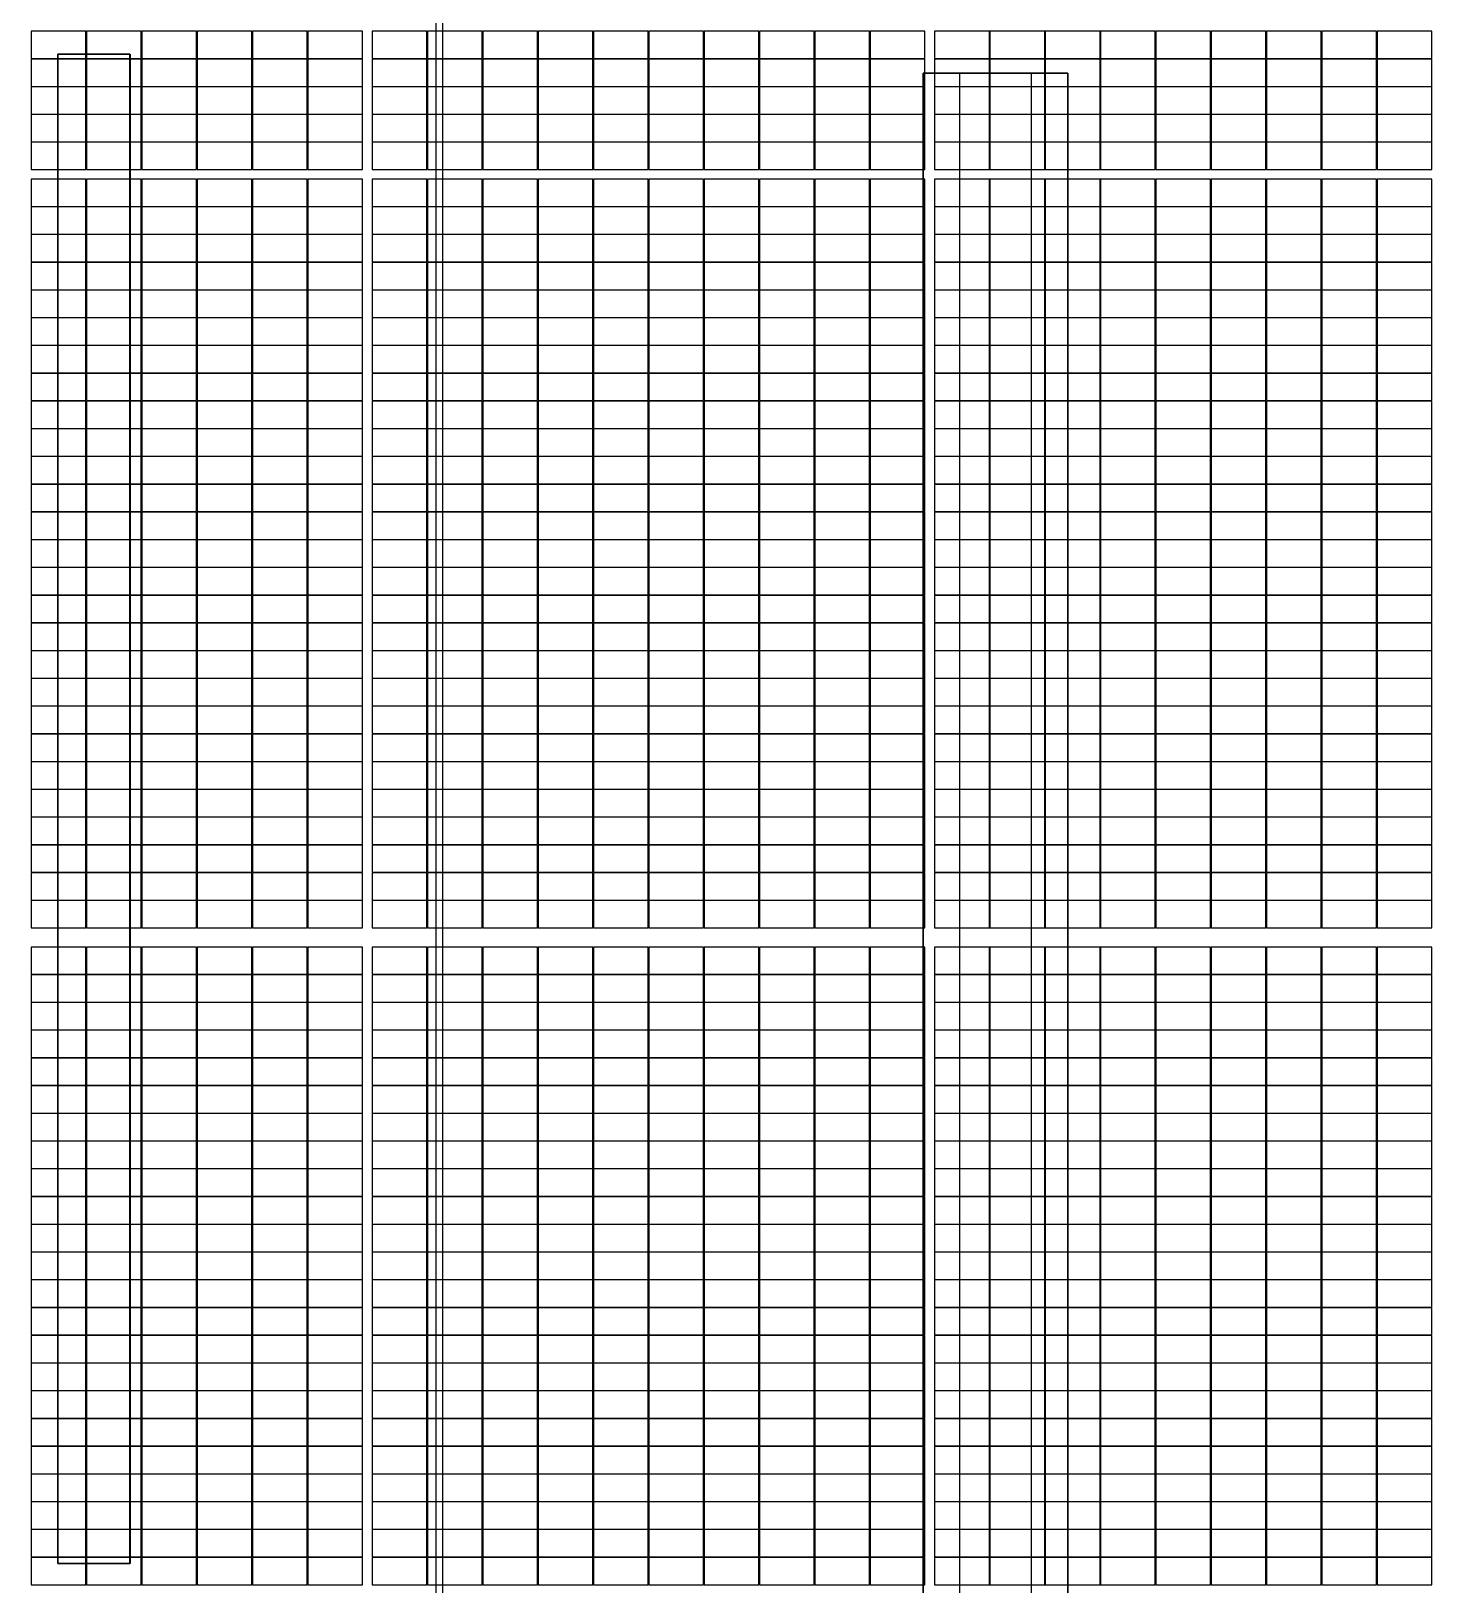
# Model space of a CAD drawing. Header units: millimetres. Extents: x 1218 to 2690, y 1163 to 1758.
# Drawn here: x 1389.3 to 1447.5, y 1421.4 to 1485.9 of the extents above; entities that cross this region are included whole.
import ezdxf

# ---------------------------------------------------------------- set-up
doc = ezdxf.new("R2010")
doc.units = ezdxf.units.MM
for name, color, linetype in [('WALL', 9, 'Continuous'), ('组件', 7, 'ByLayer'), ('障碍物', 7, 'ByLayer')]:
    doc.layers.add(name, color=color, linetype=linetype)

# ---------------------------------------------------------------- blocks, each defined once
blk = doc.blocks.new('DT1')
at = {"layer": 'WALL'}
for points in [[(198909.9, 1865403.7), (198909.9, 2022803.7), (198609.9, 2022803.7), (198609.9, 1865403.7)], [(224859.9, 1875103.7), (224859.9, 2013103.7), (218859.9, 2013103.7), (218859.9, 1875103.7)]]:
    blk.add_lwpolyline(points, close=True, dxfattribs=at)
for points in [[(185909.9, 1951203.7), (185909.9, 2013903.7), (182909.9, 2013903.7), (182909.9, 1951203.7), (185909.9, 1951203.7)], [(223359.9, 1875103.7), (223359.9, 2013103.7), (220359.9, 2013103.7), (220359.9, 1875103.7), (223359.9, 1875103.7)]]:
    blk.add_lwpolyline(points, dxfattribs=at)
blk = doc.blocks.new('*U586')
at = {"color": 0}
blk.add_polyline3d([(0, 0, 0), (-227.8, 0, 0), (-227.8, -113.3, 5.8), (0, -113.3, 5.8)], close=True, dxfattribs=at)
at = {"flags": 1}
for tag in ['mounting-hole-spacing1', 'mounting-hole-spacing2', 'module-material', 'vmpo', 'voco', 'silicon-material', 'panel-length', 'panel-width', 'panel-height', 'userid', 'theme', 'note', 'name', 'pmax', 'company-name', 'id', 'impo', 'isco']:
    blk.add_attdef(tag, (0, 0), '', height=2.5, dxfattribs=at)
blk = doc.blocks.new('*U587')
at = {"layer": '组件', "color": 6}
for p in [(-47668.1, 7074.4, 1250.4), (-47438.3, 7074.4, 1250.4), (-47208.5, 7074.4, 1250.4), (-46978.7, 7074.4, 1250.4), (-46748.9, 7074.4, 1250.4), (-46519.1, 7074.4, 1250.4), (-46251.3, 7074.4, 1250.4), (-46021.5, 7074.4, 1250.4), (-45791.7, 7074.4, 1250.4), (-45561.9, 7074.4, 1250.4), (-45332.1, 7074.4, 1250.4), (-47668.1, 6959.1, 1256.3), (-47438.3, 6959.1, 1256.3), (-47208.5, 6959.1, 1256.3), (-46978.7, 6959.1, 1256.3), (-46748.9, 6959.1, 1256.3), (-46519.1, 6959.1, 1256.3), (-46251.3, 6959.1, 1256.3), (-46021.5, 6959.1, 1256.3), (-45791.7, 6959.1, 1256.3), (-45561.9, 6959.1, 1256.3), (-45332.1, 6959.1, 1256.3), (-47668.1, 6843.9, 1262.2), (-47438.3, 6843.9, 1262.2), (-47208.5, 6843.9, 1262.2), (-46978.7, 6843.9, 1262.2), (-46748.9, 6843.9, 1262.2), (-46519.1, 6843.9, 1262.2), (-46251.3, 6843.9, 1262.2), (-46021.5, 6843.9, 1262.2), (-45791.7, 6843.9, 1262.2), (-45561.9, 6843.9, 1262.2), (-45332.1, 6843.9, 1262.2), (-47668.1, 6728.6, 1268), (-47438.3, 6728.6, 1268), (-47208.5, 6728.6, 1268), (-46978.7, 6728.6, 1268), (-46748.9, 6728.6, 1268), (-46519.1, 6728.6, 1268), (-46251.3, 6728.6, 1268), (-46021.5, 6728.6, 1268), (-45791.7, 6728.6, 1268), (-45561.9, 6728.6, 1268), (-45332.1, 6728.6, 1268), (-45102.3, 6728.6, 1268), (-47668.1, 6613.4, 1273.9), (-47438.3, 6613.4, 1273.9), (-47208.5, 6613.4, 1273.9), (-46978.7, 6613.4, 1273.9), (-46748.9, 6613.4, 1273.9), (-46519.1, 6613.4, 1273.9), (-46251.3, 6613.4, 1273.9), (-46021.5, 6613.4, 1273.9), (-45791.7, 6613.4, 1273.9), (-45561.9, 6613.4, 1273.9), (-45332.1, 6613.4, 1273.9), (-45102.3, 6613.4, 1273.9), (-47668.1, 6460.2, 1281.7), (-47438.3, 6460.2, 1281.7), (-47208.5, 6460.2, 1281.7), (-46978.7, 6460.2, 1281.7), (-46748.9, 6460.2, 1281.7), (-46519.1, 6460.2, 1281.7), (-46251.3, 6460.2, 1281.7), (-46021.5, 6460.2, 1281.7), (-45791.7, 6460.2, 1281.7), (-45561.9, 6460.2, 1281.7), (-45332.1, 6460.2, 1281.7), (-47668.1, 6344.9, 1287.5), (-47438.3, 6344.9, 1287.5), (-47208.5, 6344.9, 1287.5), (-46978.7, 6344.9, 1287.5), (-46748.9, 6344.9, 1287.5), (-46519.1, 6344.9, 1287.5), (-46251.3, 6344.9, 1287.5), (-46021.5, 6344.9, 1287.5), (-45791.7, 6344.9, 1287.5), (-45561.9, 6344.9, 1287.5), (-45332.1, 6344.9, 1287.5), (-47668.1, 6229.7, 1293.4), (-47438.3, 6229.7, 1293.4), (-47208.5, 6229.7, 1293.4), (-46978.7, 6229.7, 1293.4), (-46748.9, 6229.7, 1293.4), (-46519.1, 6229.7, 1293.4), (-46251.3, 6229.7, 1293.4), (-46021.5, 6229.7, 1293.4), (-45791.7, 6229.7, 1293.4), (-45561.9, 6229.7, 1293.4), (-45332.1, 6229.7, 1293.4), (-47668.1, 6114.4, 1299.2), (-47438.3, 6114.4, 1299.2), (-47208.5, 6114.4, 1299.2), (-46978.7, 6114.4, 1299.2), (-46748.9, 6114.4, 1299.2), (-46519.1, 6114.4, 1299.2), (-46251.3, 6114.4, 1299.2), (-46021.5, 6114.4, 1299.2), (-45791.7, 6114.4, 1299.2), (-45561.9, 6114.4, 1299.2), (-45332.1, 6114.4, 1299.2), (-47668.1, 5999.2, 1305.1), (-47438.3, 5999.2, 1305.1), (-47208.5, 5999.2, 1305.1), (-46978.7, 5999.2, 1305.1), (-46748.9, 5999.2, 1305.1), (-46519.1, 5999.2, 1305.1), (-46251.3, 5999.2, 1305.1), (-46021.5, 5999.2, 1305.1), (-45791.7, 5999.2, 1305.1), (-45561.9, 5999.2, 1305.1), (-45332.1, 5999.2, 1305.1), (-47668.1, 5883.9, 1310.9), (-47438.3, 5883.9, 1310.9), (-47208.5, 5883.9, 1310.9), (-46978.7, 5883.9, 1310.9), (-46748.9, 5883.9, 1310.9), (-46519.1, 5883.9, 1310.9), (-46251.3, 5883.9, 1310.9), (-46021.5, 5883.9, 1310.9), (-45791.7, 5883.9, 1310.9), (-45561.9, 5883.9, 1310.9), (-45332.1, 5883.9, 1310.9), (-47668.1, 5768.7, 1316.8), (-47438.3, 5768.7, 1316.8), (-47208.5, 5768.7, 1316.8), (-46978.7, 5768.7, 1316.8), (-46748.9, 5768.7, 1316.8), (-46519.1, 5768.7, 1316.8), (-46251.3, 5768.7, 1316.8), (-46021.5, 5768.7, 1316.8), (-45791.7, 5768.7, 1316.8), (-45561.9, 5768.7, 1316.8), (-45332.1, 5768.7, 1316.8), (-47668.1, 5653.4, 1322.7), (-47438.3, 5653.4, 1322.7), (-47208.5, 5653.4, 1322.7), (-46978.7, 5653.4, 1322.7), (-46748.9, 5653.4, 1322.7), (-46519.1, 5653.4, 1322.7), (-46251.3, 5653.4, 1322.7), (-46021.5, 5653.4, 1322.7), (-45791.7, 5653.4, 1322.7), (-45561.9, 5653.4, 1322.7), (-45332.1, 5653.4, 1322.7), (-47668.1, 5538.2, 1328.5), (-47438.3, 5538.2, 1328.5), (-47208.5, 5538.2, 1328.5), (-46978.7, 5538.2, 1328.5), (-46748.9, 5538.2, 1328.5), (-46519.1, 5538.2, 1328.5), (-46251.3, 5538.2, 1328.5), (-46021.5, 5538.2, 1328.5), (-45791.7, 5538.2, 1328.5), (-45561.9, 5538.2, 1328.5), (-45332.1, 5538.2, 1328.5), (-47668.1, 5422.9, 1334.4), (-47438.3, 5422.9, 1334.4), (-47208.5, 5422.9, 1334.4), (-46978.7, 5422.9, 1334.4), (-46748.9, 5422.9, 1334.4), (-46519.1, 5422.9, 1334.4), (-46251.3, 5422.9, 1334.4), (-46021.5, 5422.9, 1334.4), (-45791.7, 5422.9, 1334.4), (-45561.9, 5422.9, 1334.4), (-45332.1, 5422.9, 1334.4), (-47668.1, 5307.6, 1340.2), (-47438.3, 5307.6, 1340.2), (-47208.5, 5307.6, 1340.2), (-46978.7, 5307.6, 1340.2), (-46748.9, 5307.6, 1340.2), (-46519.1, 5307.6, 1340.2), (-46251.3, 5307.6, 1340.2), (-46021.5, 5307.6, 1340.2), (-45791.7, 5307.6, 1340.2), (-45561.9, 5307.6, 1340.2), (-45332.1, 5307.6, 1340.2), (-47668.1, 5192.4, 1346.1), (-47438.3, 5192.4, 1346.1), (-47208.5, 5192.4, 1346.1), (-46978.7, 5192.4, 1346.1), (-46748.9, 5192.4, 1346.1), (-46519.1, 5192.4, 1346.1), (-46251.3, 5192.4, 1346.1), (-46021.5, 5192.4, 1346.1), (-45791.7, 5192.4, 1346.1), (-45561.9, 5192.4, 1346.1), (-45332.1, 5192.4, 1346.1), (-47668.1, 5077.1, 1352), (-47438.3, 5077.1, 1352), (-47208.5, 5077.1, 1352), (-46978.7, 5077.1, 1352), (-46748.9, 5077.1, 1352), (-46519.1, 5077.1, 1352), (-46251.3, 5077.1, 1352), (-46021.5, 5077.1, 1352), (-45791.7, 5077.1, 1352), (-45561.9, 5077.1, 1352), (-45332.1, 5077.1, 1352), (-47668.1, 4961.9, 1357.8), (-47438.3, 4961.9, 1357.8), (-47208.5, 4961.9, 1357.8), (-46978.7, 4961.9, 1357.8), (-46748.9, 4961.9, 1357.8), (-46519.1, 4961.9, 1357.8), (-46251.3, 4961.9, 1357.8), (-46021.5, 4961.9, 1357.8), (-45791.7, 4961.9, 1357.8), (-45561.9, 4961.9, 1357.8), (-45332.1, 4961.9, 1357.8), (-47668.1, 4846.6, 1363.7), (-47438.3, 4846.6, 1363.7), (-47208.5, 4846.6, 1363.7), (-46978.7, 4846.6, 1363.7), (-46748.9, 4846.6, 1363.7), (-46519.1, 4846.6, 1363.7), (-46251.3, 4846.6, 1363.7), (-46021.5, 4846.6, 1363.7), (-45791.7, 4846.6, 1363.7), (-45561.9, 4846.6, 1363.7), (-45332.1, 4846.6, 1363.7), (-47668.1, 4731.4, 1369.5), (-47438.3, 4731.4, 1369.5), (-47208.5, 4731.4, 1369.5), (-46978.7, 4731.4, 1369.5), (-46748.9, 4731.4, 1369.5), (-46519.1, 4731.4, 1369.5), (-46251.3, 4731.4, 1369.5), (-46021.5, 4731.4, 1369.5), (-45791.7, 4731.4, 1369.5), (-45561.9, 4731.4, 1369.5), (-45332.1, 4731.4, 1369.5), (-47668.1, 4616.1, 1375.4), (-47438.3, 4616.1, 1375.4), (-47208.5, 4616.1, 1375.4), (-46978.7, 4616.1, 1375.4), (-46748.9, 4616.1, 1375.4), (-46519.1, 4616.1, 1375.4), (-46251.3, 4616.1, 1375.4), (-46021.5, 4616.1, 1375.4), (-45791.7, 4616.1, 1375.4), (-45561.9, 4616.1, 1375.4), (-45332.1, 4616.1, 1375.4), (-47668.1, 4500.9, 1381.3), (-47438.3, 4500.9, 1381.3), (-47208.5, 4500.9, 1381.3), (-46978.7, 4500.9, 1381.3), (-46748.9, 4500.9, 1381.3), (-46519.1, 4500.9, 1381.3), (-46251.3, 4500.9, 1381.3), (-46021.5, 4500.9, 1381.3), (-45791.7, 4500.9, 1381.3), (-45561.9, 4500.9, 1381.3), (-45332.1, 4500.9, 1381.3), (-47668.1, 4385.6, 1387.1), (-47438.3, 4385.6, 1387.1), (-47208.5, 4385.6, 1387.1), (-46978.7, 4385.6, 1387.1), (-46748.9, 4385.6, 1387.1), (-46519.1, 4385.6, 1387.1), (-46251.3, 4385.6, 1387.1), (-46021.5, 4385.6, 1387.1), (-45791.7, 4385.6, 1387.1), (-45561.9, 4385.6, 1387.1), (-45332.1, 4385.6, 1387.1), (-47668.1, 4270.4, 1393), (-47438.3, 4270.4, 1393), (-47208.5, 4270.4, 1393), (-46978.7, 4270.4, 1393), (-46748.9, 4270.4, 1393), (-46519.1, 4270.4, 1393), (-46251.3, 4270.4, 1393), (-46021.5, 4270.4, 1393), (-45791.7, 4270.4, 1393), (-45561.9, 4270.4, 1393), (-45332.1, 4270.4, 1393), (-47668.1, 4155.1, 1398.8), (-47438.3, 4155.1, 1398.8), (-47208.5, 4155.1, 1398.8), (-46978.7, 4155.1, 1398.8), (-46748.9, 4155.1, 1398.8), (-46519.1, 4155.1, 1398.8), (-46251.3, 4155.1, 1398.8), (-46021.5, 4155.1, 1398.8), (-45791.7, 4155.1, 1398.8), (-45561.9, 4155.1, 1398.8), (-45332.1, 4155.1, 1398.8), (-47668.1, 4039.9, 1404.7), (-47438.3, 4039.9, 1404.7), (-47208.5, 4039.9, 1404.7), (-46978.7, 4039.9, 1404.7), (-46748.9, 4039.9, 1404.7), (-46519.1, 4039.9, 1404.7), (-46251.3, 4039.9, 1404.7), (-46021.5, 4039.9, 1404.7), (-45791.7, 4039.9, 1404.7), (-45561.9, 4039.9, 1404.7), (-45332.1, 4039.9, 1404.7), (-47668.1, 3924.6, 1410.5), (-47438.3, 3924.6, 1410.5), (-47208.5, 3924.6, 1410.5), (-46978.7, 3924.6, 1410.5), (-46748.9, 3924.6, 1410.5), (-46519.1, 3924.6, 1410.5), (-46251.3, 3924.6, 1410.5), (-46021.5, 3924.6, 1410.5), (-45791.7, 3924.6, 1410.5), (-45561.9, 3924.6, 1410.5), (-45332.1, 3924.6, 1410.5), (-47668.1, 3809.4, 1416.4), (-47438.3, 3809.4, 1416.4), (-47208.5, 3809.4, 1416.4), (-46978.7, 3809.4, 1416.4), (-46748.9, 3809.4, 1416.4), (-46519.1, 3809.4, 1416.4), (-46251.3, 3809.4, 1416.4), (-46021.5, 3809.4, 1416.4), (-45791.7, 3809.4, 1416.4), (-45561.9, 3809.4, 1416.4), (-45332.1, 3809.4, 1416.4), (-47668.1, 3694.1, 1422.3), (-47438.3, 3694.1, 1422.3), (-47208.5, 3694.1, 1422.3), (-46978.7, 3694.1, 1422.3), (-46748.9, 3694.1, 1422.3), (-46519.1, 3694.1, 1422.3), (-46251.3, 3694.1, 1422.3), (-46021.5, 3694.1, 1422.3), (-45791.7, 3694.1, 1422.3), (-45561.9, 3694.1, 1422.3), (-45332.1, 3694.1, 1422.3), (-47668.1, 3578.9, 1428.1), (-47438.3, 3578.9, 1428.1), (-47208.5, 3578.9, 1428.1), (-46978.7, 3578.9, 1428.1), (-46748.9, 3578.9, 1428.1), (-46519.1, 3578.9, 1428.1), (-46251.3, 3578.9, 1428.1), (-46021.5, 3578.9, 1428.1), (-45791.7, 3578.9, 1428.1), (-45561.9, 3578.9, 1428.1), (-45332.1, 3578.9, 1428.1), (-47668.1, 3463.6, 1434), (-47438.3, 3463.6, 1434), (-47208.5, 3463.6, 1434), (-46978.7, 3463.6, 1434), (-46748.9, 3463.6, 1434), (-46519.1, 3463.6, 1434), (-46251.3, 3463.6, 1434), (-46021.5, 3463.6, 1434), (-45791.7, 3463.6, 1434), (-45561.9, 3463.6, 1434), (-45332.1, 3463.6, 1434), (-47668.1, 3270.4, 1443.8), (-47438.3, 3270.4, 1443.8), (-47208.5, 3270.4, 1443.8), (-46978.7, 3270.4, 1443.8), (-46748.9, 3270.4, 1443.8), (-46519.1, 3270.4, 1443.8), (-46251.3, 3270.4, 1443.8), (-46021.5, 3270.4, 1443.8), (-45791.7, 3270.4, 1443.8), (-45561.9, 3270.4, 1443.8), (-45332.1, 3270.4, 1443.8), (-47668.1, 3155.2, 1449.6), (-47438.3, 3155.2, 1449.6), (-47208.5, 3155.2, 1449.6), (-46978.7, 3155.2, 1449.6), (-46748.9, 3155.2, 1449.6), (-46519.1, 3155.2, 1449.6), (-46251.3, 3155.2, 1449.6), (-46021.5, 3155.2, 1449.6), (-45791.7, 3155.2, 1449.6), (-45561.9, 3155.2, 1449.6), (-45332.1, 3155.2, 1449.6), (-47668.1, 3039.9, 1455.5), (-47438.3, 3039.9, 1455.5), (-47208.5, 3039.9, 1455.5), (-46978.7, 3039.9, 1455.5), (-46748.9, 3039.9, 1455.5), (-46519.1, 3039.9, 1455.5), (-46251.3, 3039.9, 1455.5), (-46021.5, 3039.9, 1455.5), (-45791.7, 3039.9, 1455.5), (-45561.9, 3039.9, 1455.5), (-45332.1, 3039.9, 1455.5), (-47668.1, 2924.7, 1461.4), (-47438.3, 2924.7, 1461.4), (-47208.5, 2924.7, 1461.4), (-46978.7, 2924.7, 1461.4), (-46748.9, 2924.7, 1461.4), (-46519.1, 2924.7, 1461.4), (-46251.3, 2924.7, 1461.4), (-46021.5, 2924.7, 1461.4), (-45791.7, 2924.7, 1461.4), (-45561.9, 2924.7, 1461.4), (-45332.1, 2924.7, 1461.4), (-47668.1, 2809.4, 1467.2), (-47438.3, 2809.4, 1467.2), (-47208.5, 2809.4, 1467.2), (-46978.7, 2809.4, 1467.2), (-46748.9, 2809.4, 1467.2), (-46519.1, 2809.4, 1467.2), (-46251.3, 2809.4, 1467.2), (-46021.5, 2809.4, 1467.2), (-45791.7, 2809.4, 1467.2), (-45561.9, 2809.4, 1467.2), (-45332.1, 2809.4, 1467.2), (-47668.1, 2694.2, 1473.1), (-47438.3, 2694.2, 1473.1), (-47208.5, 2694.2, 1473.1), (-46978.7, 2694.2, 1473.1), (-46748.9, 2694.2, 1473.1), (-46519.1, 2694.2, 1473.1), (-46251.3, 2694.2, 1473.1), (-46021.5, 2694.2, 1473.1), (-45791.7, 2694.2, 1473.1), (-45561.9, 2694.2, 1473.1), (-45332.1, 2694.2, 1473.1), (-47668.1, 2578.9, 1478.9), (-47438.3, 2578.9, 1478.9), (-47208.5, 2578.9, 1478.9), (-46978.7, 2578.9, 1478.9), (-46748.9, 2578.9, 1478.9), (-46519.1, 2578.9, 1478.9), (-46251.3, 2578.9, 1478.9), (-46021.5, 2578.9, 1478.9), (-45791.7, 2578.9, 1478.9), (-45561.9, 2578.9, 1478.9), (-45332.1, 2578.9, 1478.9), (-47668.1, 2463.7, 1484.8), (-47438.3, 2463.7, 1484.8), (-47208.5, 2463.7, 1484.8), (-46978.7, 2463.7, 1484.8), (-46748.9, 2463.7, 1484.8), (-46519.1, 2463.7, 1484.8), (-46251.3, 2463.7, 1484.8), (-46021.5, 2463.7, 1484.8), (-45791.7, 2463.7, 1484.8), (-45561.9, 2463.7, 1484.8), (-45332.1, 2463.7, 1484.8), (-47668.1, 2348.4, 1490.6), (-47438.3, 2348.4, 1490.6), (-47208.5, 2348.4, 1490.6), (-46978.7, 2348.4, 1490.6), (-46748.9, 2348.4, 1490.6), (-46519.1, 2348.4, 1490.6), (-46251.3, 2348.4, 1490.6), (-46021.5, 2348.4, 1490.6), (-45791.7, 2348.4, 1490.6), (-45561.9, 2348.4, 1490.6), (-45332.1, 2348.4, 1490.6), (-47668.1, 2233.2, 1496.5), (-47438.3, 2233.2, 1496.5), (-47208.5, 2233.2, 1496.5), (-46978.7, 2233.2, 1496.5), (-46748.9, 2233.2, 1496.5), (-46519.1, 2233.2, 1496.5), (-46251.3, 2233.2, 1496.5), (-46021.5, 2233.2, 1496.5), (-45791.7, 2233.2, 1496.5), (-45561.9, 2233.2, 1496.5), (-45332.1, 2233.2, 1496.5), (-47668.1, 2117.9, 1502.4), (-47438.3, 2117.9, 1502.4), (-47208.5, 2117.9, 1502.4), (-46978.7, 2117.9, 1502.4), (-46748.9, 2117.9, 1502.4), (-46519.1, 2117.9, 1502.4), (-46251.3, 2117.9, 1502.4), (-46021.5, 2117.9, 1502.4), (-45791.7, 2117.9, 1502.4), (-45561.9, 2117.9, 1502.4), (-45332.1, 2117.9, 1502.4), (-47668.1, 2002.7, 1508.2), (-47438.3, 2002.7, 1508.2), (-47208.5, 2002.7, 1508.2), (-46978.7, 2002.7, 1508.2), (-46748.9, 2002.7, 1508.2), (-46519.1, 2002.7, 1508.2), (-46251.3, 2002.7, 1508.2), (-46021.5, 2002.7, 1508.2), (-45791.7, 2002.7, 1508.2), (-45561.9, 2002.7, 1508.2), (-45332.1, 2002.7, 1508.2), (-47668.1, 1887.4, 1514.1), (-47438.3, 1887.4, 1514.1), (-47208.5, 1887.4, 1514.1), (-46978.7, 1887.4, 1514.1), (-46748.9, 1887.4, 1514.1), (-46519.1, 1887.4, 1514.1), (-46251.3, 1887.4, 1514.1), (-46021.5, 1887.4, 1514.1), (-45791.7, 1887.4, 1514.1), (-45561.9, 1887.4, 1514.1), (-45332.1, 1887.4, 1514.1), (-47668.1, 1772.2, 1519.9), (-47438.3, 1772.2, 1519.9), (-47208.5, 1772.2, 1519.9), (-46978.7, 1772.2, 1519.9), (-46748.9, 1772.2, 1519.9), (-46519.1, 1772.2, 1519.9), (-46251.3, 1772.2, 1519.9), (-46021.5, 1772.2, 1519.9), (-45791.7, 1772.2, 1519.9), (-45561.9, 1772.2, 1519.9), (-45332.1, 1772.2, 1519.9), (-47668.1, 1656.9, 1525.8), (-47438.3, 1656.9, 1525.8), (-47208.5, 1656.9, 1525.8), (-46978.7, 1656.9, 1525.8), (-46748.9, 1656.9, 1525.8), (-46519.1, 1656.9, 1525.8), (-46251.3, 1656.9, 1525.8), (-46021.5, 1656.9, 1525.8), (-45791.7, 1656.9, 1525.8), (-45561.9, 1656.9, 1525.8), (-45332.1, 1656.9, 1525.8), (-47668.1, 1541.7, 1531.7), (-47438.3, 1541.7, 1531.7), (-47208.5, 1541.7, 1531.7), (-46978.7, 1541.7, 1531.7), (-46748.9, 1541.7, 1531.7), (-46519.1, 1541.7, 1531.7), (-46251.3, 1541.7, 1531.7), (-46021.5, 1541.7, 1531.7), (-45791.7, 1541.7, 1531.7), (-45561.9, 1541.7, 1531.7), (-45332.1, 1541.7, 1531.7), (-47668.1, 1426.4, 1537.5), (-47438.3, 1426.4, 1537.5), (-47208.5, 1426.4, 1537.5), (-46978.7, 1426.4, 1537.5), (-46748.9, 1426.4, 1537.5), (-46519.1, 1426.4, 1537.5), (-46251.3, 1426.4, 1537.5), (-46021.5, 1426.4, 1537.5), (-45791.7, 1426.4, 1537.5), (-45561.9, 1426.4, 1537.5), (-45332.1, 1426.4, 1537.5), (-47668.1, 1311.2, 1543.4), (-47438.3, 1311.2, 1543.4), (-47208.5, 1311.2, 1543.4), (-46978.7, 1311.2, 1543.4), (-46748.9, 1311.2, 1543.4), (-46519.1, 1311.2, 1543.4), (-46251.3, 1311.2, 1543.4), (-46021.5, 1311.2, 1543.4), (-45791.7, 1311.2, 1543.4), (-45561.9, 1311.2, 1543.4), (-45332.1, 1311.2, 1543.4), (-47668.1, 1195.9, 1549.2), (-47438.3, 1195.9, 1549.2), (-47208.5, 1195.9, 1549.2), (-46978.7, 1195.9, 1549.2), (-46748.9, 1195.9, 1549.2), (-46519.1, 1195.9, 1549.2), (-46251.3, 1195.9, 1549.2), (-46021.5, 1195.9, 1549.2), (-45791.7, 1195.9, 1549.2), (-45561.9, 1195.9, 1549.2), (-45332.1, 1195.9, 1549.2), (-47668.1, 1080.7, 1555.1), (-47438.3, 1080.7, 1555.1), (-47208.5, 1080.7, 1555.1), (-46978.7, 1080.7, 1555.1), (-46748.9, 1080.7, 1555.1), (-46519.1, 1080.7, 1555.1), (-46251.3, 1080.7, 1555.1), (-46021.5, 1080.7, 1555.1), (-45791.7, 1080.7, 1555.1), (-45561.9, 1080.7, 1555.1), (-45332.1, 1080.7, 1555.1), (-47668.1, 965.4, 1560.9), (-47438.3, 965.4, 1560.9), (-47208.5, 965.4, 1560.9), (-46978.7, 965.4, 1560.9), (-46748.9, 965.4, 1560.9), (-46519.1, 965.4, 1560.9), (-46251.3, 965.4, 1560.9), (-46021.5, 965.4, 1560.9), (-45791.7, 965.4, 1560.9), (-45561.9, 965.4, 1560.9), (-45332.1, 965.4, 1560.9), (-47668.1, 850.2, 1566.8), (-47438.3, 850.2, 1566.8), (-47208.5, 850.2, 1566.8), (-46978.7, 850.2, 1566.8), (-46748.9, 850.2, 1566.8), (-46519.1, 850.2, 1566.8), (-46251.3, 850.2, 1566.8), (-46021.5, 850.2, 1566.8), (-45791.7, 850.2, 1566.8), (-45561.9, 850.2, 1566.8), (-45332.1, 850.2, 1566.8), (-47668.1, 734.9, 1572.7), (-47438.3, 734.9, 1572.7), (-47208.5, 734.9, 1572.7), (-46978.7, 734.9, 1572.7), (-46748.9, 734.9, 1572.7), (-46519.1, 734.9, 1572.7), (-46251.3, 734.9, 1572.7), (-46021.5, 734.9, 1572.7), (-45791.7, 734.9, 1572.7), (-45561.9, 734.9, 1572.7), (-45332.1, 734.9, 1572.7)]:
    blk.add_blockref('*U586', p, dxfattribs=at)
at = {"layer": '组件', "color": 2}
for p in [(-45102.3, 7074.4, 1250.4), (-44872.5, 7074.4, 1250.4), (-44642.7, 7074.4, 1250.4), (-44412.9, 7074.4, 1250.4), (-44183.1, 7074.4, 1250.4), (-43915.3, 7074.4, 1250.4), (-43685.5, 7074.4, 1250.4), (-43455.7, 7074.4, 1250.4), (-43225.9, 7074.4, 1250.4), (-42996.1, 7074.4, 1250.4), (-42766.3, 7074.4, 1250.4), (-45102.3, 6959.1, 1256.3), (-44872.5, 6959.1, 1256.3), (-44642.7, 6959.1, 1256.3), (-44412.9, 6959.1, 1256.3), (-44183.1, 6959.1, 1256.3), (-43915.3, 6959.1, 1256.3), (-43685.5, 6959.1, 1256.3), (-43455.7, 6959.1, 1256.3), (-43225.9, 6959.1, 1256.3), (-42996.1, 6959.1, 1256.3), (-42766.3, 6959.1, 1256.3), (-45102.3, 6843.9, 1262.2), (-44872.5, 6843.9, 1262.2), (-44642.7, 6843.9, 1262.2), (-44412.9, 6843.9, 1262.2), (-44183.1, 6843.9, 1262.2), (-43915.3, 6843.9, 1262.2), (-43685.5, 6843.9, 1262.2), (-43455.7, 6843.9, 1262.2), (-43225.9, 6843.9, 1262.2), (-42996.1, 6843.9, 1262.2), (-42766.3, 6843.9, 1262.2), (-44872.5, 6728.6, 1268), (-44642.7, 6728.6, 1268), (-44412.9, 6728.6, 1268), (-44183.1, 6728.6, 1268), (-43915.3, 6728.6, 1268), (-43685.5, 6728.6, 1268), (-43455.7, 6728.6, 1268), (-43225.9, 6728.6, 1268), (-42996.1, 6728.6, 1268), (-42766.3, 6728.6, 1268), (-44872.5, 6613.4, 1273.9), (-44642.7, 6613.4, 1273.9), (-44412.9, 6613.4, 1273.9), (-44183.1, 6613.4, 1273.9), (-43915.3, 6613.4, 1273.9), (-43685.5, 6613.4, 1273.9), (-43455.7, 6613.4, 1273.9), (-43225.9, 6613.4, 1273.9), (-42996.1, 6613.4, 1273.9), (-42766.3, 6613.4, 1273.9), (-45102.3, 6460.2, 1281.7), (-44872.5, 6460.2, 1281.7), (-44642.7, 6460.2, 1281.7), (-44412.9, 6460.2, 1281.7), (-44183.1, 6460.2, 1281.7), (-43915.3, 6460.2, 1281.7), (-43685.5, 6460.2, 1281.7), (-43455.7, 6460.2, 1281.7), (-43225.9, 6460.2, 1281.7), (-42996.1, 6460.2, 1281.7), (-42766.3, 6460.2, 1281.7), (-45102.3, 6344.9, 1287.5), (-44872.5, 6344.9, 1287.5), (-44642.7, 6344.9, 1287.5), (-44412.9, 6344.9, 1287.5), (-44183.1, 6344.9, 1287.5), (-43915.3, 6344.9, 1287.5), (-43685.5, 6344.9, 1287.5), (-43455.7, 6344.9, 1287.5), (-43225.9, 6344.9, 1287.5), (-42996.1, 6344.9, 1287.5), (-42766.3, 6344.9, 1287.5), (-45102.3, 6229.7, 1293.4), (-44872.5, 6229.7, 1293.4), (-44642.7, 6229.7, 1293.4), (-44412.9, 6229.7, 1293.4), (-44183.1, 6229.7, 1293.4), (-43915.3, 6229.7, 1293.4), (-43685.5, 6229.7, 1293.4), (-43455.7, 6229.7, 1293.4), (-43225.9, 6229.7, 1293.4), (-42996.1, 6229.7, 1293.4), (-42766.3, 6229.7, 1293.4), (-45102.3, 6114.4, 1299.2), (-44872.5, 6114.4, 1299.2), (-44642.7, 6114.4, 1299.2), (-44412.9, 6114.4, 1299.2), (-44183.1, 6114.4, 1299.2), (-43915.3, 6114.4, 1299.2), (-43685.5, 6114.4, 1299.2), (-43455.7, 6114.4, 1299.2), (-43225.9, 6114.4, 1299.2), (-42996.1, 6114.4, 1299.2), (-42766.3, 6114.4, 1299.2), (-45102.3, 5999.2, 1305.1), (-44872.5, 5999.2, 1305.1), (-44642.7, 5999.2, 1305.1), (-44412.9, 5999.2, 1305.1), (-44183.1, 5999.2, 1305.1), (-43915.3, 5999.2, 1305.1), (-43685.5, 5999.2, 1305.1), (-43455.7, 5999.2, 1305.1), (-43225.9, 5999.2, 1305.1), (-42996.1, 5999.2, 1305.1), (-42766.3, 5999.2, 1305.1), (-45102.3, 5883.9, 1310.9), (-44872.5, 5883.9, 1310.9), (-44642.7, 5883.9, 1310.9), (-44412.9, 5883.9, 1310.9), (-44183.1, 5883.9, 1310.9), (-43915.3, 5883.9, 1310.9), (-43685.5, 5883.9, 1310.9), (-43455.7, 5883.9, 1310.9), (-43225.9, 5883.9, 1310.9), (-42996.1, 5883.9, 1310.9), (-42766.3, 5883.9, 1310.9), (-45102.3, 5768.7, 1316.8), (-44872.5, 5768.7, 1316.8), (-44642.7, 5768.7, 1316.8), (-44412.9, 5768.7, 1316.8), (-44183.1, 5768.7, 1316.8), (-43915.3, 5768.7, 1316.8), (-43685.5, 5768.7, 1316.8), (-43455.7, 5768.7, 1316.8), (-43225.9, 5768.7, 1316.8), (-42996.1, 5768.7, 1316.8), (-42766.3, 5768.7, 1316.8), (-45102.3, 5653.4, 1322.7), (-44872.5, 5653.4, 1322.7), (-44642.7, 5653.4, 1322.7), (-44412.9, 5653.4, 1322.7), (-44183.1, 5653.4, 1322.7), (-43915.3, 5653.4, 1322.7), (-43685.5, 5653.4, 1322.7), (-43455.7, 5653.4, 1322.7), (-43225.9, 5653.4, 1322.7), (-42996.1, 5653.4, 1322.7), (-42766.3, 5653.4, 1322.7), (-45102.3, 5538.2, 1328.5), (-44872.5, 5538.2, 1328.5), (-44642.7, 5538.2, 1328.5), (-44412.9, 5538.2, 1328.5), (-44183.1, 5538.2, 1328.5), (-43915.3, 5538.2, 1328.5), (-43685.5, 5538.2, 1328.5), (-43455.7, 5538.2, 1328.5), (-43225.9, 5538.2, 1328.5), (-42996.1, 5538.2, 1328.5), (-42766.3, 5538.2, 1328.5), (-45102.3, 5422.9, 1334.4), (-44872.5, 5422.9, 1334.4), (-44642.7, 5422.9, 1334.4), (-44412.9, 5422.9, 1334.4), (-44183.1, 5422.9, 1334.4), (-43915.3, 5422.9, 1334.4), (-43685.5, 5422.9, 1334.4), (-43455.7, 5422.9, 1334.4), (-43225.9, 5422.9, 1334.4), (-42996.1, 5422.9, 1334.4), (-42766.3, 5422.9, 1334.4), (-45102.3, 5307.6, 1340.2), (-44872.5, 5307.6, 1340.2), (-44642.7, 5307.6, 1340.2), (-44412.9, 5307.6, 1340.2), (-44183.1, 5307.6, 1340.2), (-43915.3, 5307.6, 1340.2), (-43685.5, 5307.6, 1340.2), (-43455.7, 5307.6, 1340.2), (-43225.9, 5307.6, 1340.2), (-42996.1, 5307.6, 1340.2), (-42766.3, 5307.6, 1340.2), (-45102.3, 5192.4, 1346.1), (-44872.5, 5192.4, 1346.1), (-44642.7, 5192.4, 1346.1), (-44412.9, 5192.4, 1346.1), (-44183.1, 5192.4, 1346.1), (-43915.3, 5192.4, 1346.1), (-43685.5, 5192.4, 1346.1), (-43455.7, 5192.4, 1346.1), (-43225.9, 5192.4, 1346.1), (-42996.1, 5192.4, 1346.1), (-42766.3, 5192.4, 1346.1), (-45102.3, 5077.1, 1352), (-44872.5, 5077.1, 1352), (-44642.7, 5077.1, 1352), (-44412.9, 5077.1, 1352), (-44183.1, 5077.1, 1352), (-43915.3, 5077.1, 1352), (-43685.5, 5077.1, 1352), (-43455.7, 5077.1, 1352), (-43225.9, 5077.1, 1352), (-42996.1, 5077.1, 1352), (-42766.3, 5077.1, 1352), (-45102.3, 4961.9, 1357.8), (-44872.5, 4961.9, 1357.8), (-44642.7, 4961.9, 1357.8), (-44412.9, 4961.9, 1357.8), (-44183.1, 4961.9, 1357.8), (-43915.3, 4961.9, 1357.8), (-43685.5, 4961.9, 1357.8), (-43455.7, 4961.9, 1357.8), (-43225.9, 4961.9, 1357.8), (-42996.1, 4961.9, 1357.8), (-42766.3, 4961.9, 1357.8), (-45102.3, 4846.6, 1363.7), (-44872.5, 4846.6, 1363.7), (-44642.7, 4846.6, 1363.7), (-44412.9, 4846.6, 1363.7), (-44183.1, 4846.6, 1363.7), (-43915.3, 4846.6, 1363.7), (-43685.5, 4846.6, 1363.7), (-43455.7, 4846.6, 1363.7), (-43225.9, 4846.6, 1363.7), (-42996.1, 4846.6, 1363.7), (-42766.3, 4846.6, 1363.7), (-45102.3, 4731.4, 1369.5), (-44872.5, 4731.4, 1369.5), (-44642.7, 4731.4, 1369.5), (-44412.9, 4731.4, 1369.5), (-44183.1, 4731.4, 1369.5), (-43915.3, 4731.4, 1369.5), (-43685.5, 4731.4, 1369.5), (-43455.7, 4731.4, 1369.5), (-43225.9, 4731.4, 1369.5), (-42996.1, 4731.4, 1369.5), (-42766.3, 4731.4, 1369.5), (-45102.3, 4616.1, 1375.4), (-44872.5, 4616.1, 1375.4), (-44642.7, 4616.1, 1375.4), (-44412.9, 4616.1, 1375.4), (-44183.1, 4616.1, 1375.4), (-43915.3, 4616.1, 1375.4), (-43685.5, 4616.1, 1375.4), (-43455.7, 4616.1, 1375.4), (-43225.9, 4616.1, 1375.4), (-42996.1, 4616.1, 1375.4), (-42766.3, 4616.1, 1375.4), (-45102.3, 4500.9, 1381.3), (-44872.5, 4500.9, 1381.3), (-44642.7, 4500.9, 1381.3), (-44412.9, 4500.9, 1381.3), (-44183.1, 4500.9, 1381.3), (-43915.3, 4500.9, 1381.3), (-43685.5, 4500.9, 1381.3), (-43455.7, 4500.9, 1381.3), (-43225.9, 4500.9, 1381.3), (-42996.1, 4500.9, 1381.3), (-42766.3, 4500.9, 1381.3), (-45102.3, 4385.6, 1387.1), (-44872.5, 4385.6, 1387.1), (-44642.7, 4385.6, 1387.1), (-44412.9, 4385.6, 1387.1), (-44183.1, 4385.6, 1387.1), (-43915.3, 4385.6, 1387.1), (-43685.5, 4385.6, 1387.1), (-43455.7, 4385.6, 1387.1), (-43225.9, 4385.6, 1387.1), (-42996.1, 4385.6, 1387.1), (-42766.3, 4385.6, 1387.1), (-45102.3, 4270.4, 1393), (-44872.5, 4270.4, 1393), (-44642.7, 4270.4, 1393), (-44412.9, 4270.4, 1393), (-44183.1, 4270.4, 1393), (-43915.3, 4270.4, 1393), (-43685.5, 4270.4, 1393), (-43455.7, 4270.4, 1393), (-43225.9, 4270.4, 1393), (-42996.1, 4270.4, 1393), (-42766.3, 4270.4, 1393), (-45102.3, 4155.1, 1398.8), (-44872.5, 4155.1, 1398.8), (-44642.7, 4155.1, 1398.8), (-44412.9, 4155.1, 1398.8), (-44183.1, 4155.1, 1398.8), (-43915.3, 4155.1, 1398.8), (-43685.5, 4155.1, 1398.8), (-43455.7, 4155.1, 1398.8), (-43225.9, 4155.1, 1398.8), (-42996.1, 4155.1, 1398.8), (-42766.3, 4155.1, 1398.8), (-45102.3, 4039.9, 1404.7), (-44872.5, 4039.9, 1404.7), (-44642.7, 4039.9, 1404.7), (-44412.9, 4039.9, 1404.7), (-44183.1, 4039.9, 1404.7), (-43915.3, 4039.9, 1404.7), (-43685.5, 4039.9, 1404.7), (-43455.7, 4039.9, 1404.7), (-43225.9, 4039.9, 1404.7), (-42996.1, 4039.9, 1404.7), (-42766.3, 4039.9, 1404.7), (-45102.3, 3924.6, 1410.5), (-44872.5, 3924.6, 1410.5), (-44642.7, 3924.6, 1410.5), (-44412.9, 3924.6, 1410.5), (-44183.1, 3924.6, 1410.5), (-43915.3, 3924.6, 1410.5), (-43685.5, 3924.6, 1410.5), (-43455.7, 3924.6, 1410.5), (-43225.9, 3924.6, 1410.5), (-42996.1, 3924.6, 1410.5), (-42766.3, 3924.6, 1410.5), (-45102.3, 3809.4, 1416.4), (-44872.5, 3809.4, 1416.4), (-44642.7, 3809.4, 1416.4), (-44412.9, 3809.4, 1416.4), (-44183.1, 3809.4, 1416.4), (-43915.3, 3809.4, 1416.4), (-43685.5, 3809.4, 1416.4), (-43455.7, 3809.4, 1416.4), (-43225.9, 3809.4, 1416.4), (-42996.1, 3809.4, 1416.4), (-42766.3, 3809.4, 1416.4), (-45102.3, 3694.1, 1422.3), (-44872.5, 3694.1, 1422.3), (-44642.7, 3694.1, 1422.3), (-44412.9, 3694.1, 1422.3), (-44183.1, 3694.1, 1422.3), (-43915.3, 3694.1, 1422.3), (-43685.5, 3694.1, 1422.3), (-43455.7, 3694.1, 1422.3), (-43225.9, 3694.1, 1422.3), (-42996.1, 3694.1, 1422.3), (-42766.3, 3694.1, 1422.3), (-45102.3, 3578.9, 1428.1), (-44872.5, 3578.9, 1428.1), (-44642.7, 3578.9, 1428.1), (-44412.9, 3578.9, 1428.1), (-44183.1, 3578.9, 1428.1), (-43915.3, 3578.9, 1428.1), (-43685.5, 3578.9, 1428.1), (-43455.7, 3578.9, 1428.1), (-43225.9, 3578.9, 1428.1), (-42996.1, 3578.9, 1428.1), (-42766.3, 3578.9, 1428.1), (-45102.3, 3463.6, 1434), (-44872.5, 3463.6, 1434), (-44642.7, 3463.6, 1434), (-44412.9, 3463.6, 1434), (-44183.1, 3463.6, 1434), (-43915.3, 3463.6, 1434), (-43685.5, 3463.6, 1434), (-43455.7, 3463.6, 1434), (-43225.9, 3463.6, 1434), (-42996.1, 3463.6, 1434), (-42766.3, 3463.6, 1434), (-45102.3, 3270.4, 1443.8), (-44872.5, 3270.4, 1443.8), (-44642.7, 3270.4, 1443.8), (-44412.9, 3270.4, 1443.8), (-44183.1, 3270.4, 1443.8), (-43915.3, 3270.4, 1443.8), (-43685.5, 3270.4, 1443.8), (-43455.7, 3270.4, 1443.8), (-43225.9, 3270.4, 1443.8), (-42996.1, 3270.4, 1443.8), (-42766.3, 3270.4, 1443.8), (-45102.3, 3155.2, 1449.6), (-44872.5, 3155.2, 1449.6), (-44642.7, 3155.2, 1449.6), (-44412.9, 3155.2, 1449.6), (-44183.1, 3155.2, 1449.6), (-43915.3, 3155.2, 1449.6), (-43685.5, 3155.2, 1449.6), (-43455.7, 3155.2, 1449.6), (-43225.9, 3155.2, 1449.6), (-42996.1, 3155.2, 1449.6), (-42766.3, 3155.2, 1449.6), (-45102.3, 3039.9, 1455.5), (-44872.5, 3039.9, 1455.5), (-44642.7, 3039.9, 1455.5), (-44412.9, 3039.9, 1455.5), (-44183.1, 3039.9, 1455.5), (-43915.3, 3039.9, 1455.5), (-43685.5, 3039.9, 1455.5), (-43455.7, 3039.9, 1455.5), (-43225.9, 3039.9, 1455.5), (-42996.1, 3039.9, 1455.5), (-42766.3, 3039.9, 1455.5), (-45102.3, 2924.7, 1461.4), (-44872.5, 2924.7, 1461.4), (-44642.7, 2924.7, 1461.4), (-44412.9, 2924.7, 1461.4), (-44183.1, 2924.7, 1461.4), (-43915.3, 2924.7, 1461.4), (-43685.5, 2924.7, 1461.4), (-43455.7, 2924.7, 1461.4), (-43225.9, 2924.7, 1461.4), (-42996.1, 2924.7, 1461.4), (-42766.3, 2924.7, 1461.4), (-45102.3, 2809.4, 1467.2), (-44872.5, 2809.4, 1467.2), (-44642.7, 2809.4, 1467.2), (-44412.9, 2809.4, 1467.2), (-44183.1, 2809.4, 1467.2), (-43915.3, 2809.4, 1467.2), (-43685.5, 2809.4, 1467.2), (-43455.7, 2809.4, 1467.2), (-43225.9, 2809.4, 1467.2), (-42996.1, 2809.4, 1467.2), (-42766.3, 2809.4, 1467.2), (-45102.3, 2694.2, 1473.1), (-44872.5, 2694.2, 1473.1), (-44642.7, 2694.2, 1473.1), (-44412.9, 2694.2, 1473.1), (-44183.1, 2694.2, 1473.1), (-43915.3, 2694.2, 1473.1), (-43685.5, 2694.2, 1473.1), (-43455.7, 2694.2, 1473.1), (-43225.9, 2694.2, 1473.1), (-42996.1, 2694.2, 1473.1), (-42766.3, 2694.2, 1473.1), (-45102.3, 2578.9, 1478.9), (-44872.5, 2578.9, 1478.9), (-44642.7, 2578.9, 1478.9), (-44412.9, 2578.9, 1478.9), (-44183.1, 2578.9, 1478.9), (-43915.3, 2578.9, 1478.9), (-43685.5, 2578.9, 1478.9), (-43455.7, 2578.9, 1478.9), (-43225.9, 2578.9, 1478.9), (-42996.1, 2578.9, 1478.9), (-42766.3, 2578.9, 1478.9), (-45102.3, 2463.7, 1484.8), (-44872.5, 2463.7, 1484.8), (-44642.7, 2463.7, 1484.8), (-44412.9, 2463.7, 1484.8), (-44183.1, 2463.7, 1484.8), (-43915.3, 2463.7, 1484.8), (-43685.5, 2463.7, 1484.8), (-43455.7, 2463.7, 1484.8), (-43225.9, 2463.7, 1484.8), (-42996.1, 2463.7, 1484.8), (-42766.3, 2463.7, 1484.8), (-45102.3, 2348.4, 1490.6), (-44872.5, 2348.4, 1490.6), (-44642.7, 2348.4, 1490.6), (-44412.9, 2348.4, 1490.6), (-44183.1, 2348.4, 1490.6), (-43915.3, 2348.4, 1490.6), (-43685.5, 2348.4, 1490.6), (-43455.7, 2348.4, 1490.6), (-43225.9, 2348.4, 1490.6), (-42996.1, 2348.4, 1490.6), (-42766.3, 2348.4, 1490.6), (-45102.3, 2233.2, 1496.5), (-44872.5, 2233.2, 1496.5), (-44642.7, 2233.2, 1496.5), (-44412.9, 2233.2, 1496.5), (-44183.1, 2233.2, 1496.5), (-43915.3, 2233.2, 1496.5), (-43685.5, 2233.2, 1496.5), (-43455.7, 2233.2, 1496.5), (-43225.9, 2233.2, 1496.5), (-42996.1, 2233.2, 1496.5), (-42766.3, 2233.2, 1496.5), (-45102.3, 2117.9, 1502.4), (-44872.5, 2117.9, 1502.4), (-44642.7, 2117.9, 1502.4), (-44412.9, 2117.9, 1502.4), (-44183.1, 2117.9, 1502.4), (-43915.3, 2117.9, 1502.4), (-43685.5, 2117.9, 1502.4), (-43455.7, 2117.9, 1502.4), (-43225.9, 2117.9, 1502.4), (-42996.1, 2117.9, 1502.4), (-42766.3, 2117.9, 1502.4), (-45102.3, 2002.7, 1508.2), (-44872.5, 2002.7, 1508.2), (-44642.7, 2002.7, 1508.2), (-44412.9, 2002.7, 1508.2), (-44183.1, 2002.7, 1508.2), (-43915.3, 2002.7, 1508.2), (-43685.5, 2002.7, 1508.2), (-43455.7, 2002.7, 1508.2), (-43225.9, 2002.7, 1508.2), (-42996.1, 2002.7, 1508.2), (-42766.3, 2002.7, 1508.2), (-45102.3, 1887.4, 1514.1), (-44872.5, 1887.4, 1514.1), (-44642.7, 1887.4, 1514.1), (-44412.9, 1887.4, 1514.1), (-44183.1, 1887.4, 1514.1), (-43915.3, 1887.4, 1514.1), (-43685.5, 1887.4, 1514.1), (-43455.7, 1887.4, 1514.1), (-43225.9, 1887.4, 1514.1), (-42996.1, 1887.4, 1514.1), (-42766.3, 1887.4, 1514.1), (-45102.3, 1772.2, 1519.9), (-44872.5, 1772.2, 1519.9), (-44642.7, 1772.2, 1519.9), (-44412.9, 1772.2, 1519.9), (-44183.1, 1772.2, 1519.9), (-43915.3, 1772.2, 1519.9), (-43685.5, 1772.2, 1519.9), (-43455.7, 1772.2, 1519.9), (-43225.9, 1772.2, 1519.9), (-42996.1, 1772.2, 1519.9), (-42766.3, 1772.2, 1519.9), (-45102.3, 1656.9, 1525.8), (-44872.5, 1656.9, 1525.8), (-44642.7, 1656.9, 1525.8), (-44412.9, 1656.9, 1525.8), (-44183.1, 1656.9, 1525.8), (-43915.3, 1656.9, 1525.8), (-43685.5, 1656.9, 1525.8), (-43455.7, 1656.9, 1525.8), (-43225.9, 1656.9, 1525.8), (-42996.1, 1656.9, 1525.8), (-42766.3, 1656.9, 1525.8), (-45102.3, 1541.7, 1531.7), (-44872.5, 1541.7, 1531.7), (-44642.7, 1541.7, 1531.7), (-44412.9, 1541.7, 1531.7), (-44183.1, 1541.7, 1531.7), (-43915.3, 1541.7, 1531.7), (-43685.5, 1541.7, 1531.7), (-43455.7, 1541.7, 1531.7), (-43225.9, 1541.7, 1531.7), (-42996.1, 1541.7, 1531.7), (-42766.3, 1541.7, 1531.7), (-45102.3, 1426.4, 1537.5), (-44872.5, 1426.4, 1537.5), (-44642.7, 1426.4, 1537.5), (-44412.9, 1426.4, 1537.5), (-44183.1, 1426.4, 1537.5), (-43915.3, 1426.4, 1537.5), (-43685.5, 1426.4, 1537.5), (-43455.7, 1426.4, 1537.5), (-43225.9, 1426.4, 1537.5), (-42996.1, 1426.4, 1537.5), (-42766.3, 1426.4, 1537.5), (-45102.3, 1311.2, 1543.4), (-44872.5, 1311.2, 1543.4), (-44642.7, 1311.2, 1543.4), (-44412.9, 1311.2, 1543.4), (-44183.1, 1311.2, 1543.4), (-43915.3, 1311.2, 1543.4), (-43685.5, 1311.2, 1543.4), (-43455.7, 1311.2, 1543.4), (-43225.9, 1311.2, 1543.4), (-42996.1, 1311.2, 1543.4), (-42766.3, 1311.2, 1543.4), (-45102.3, 1195.9, 1549.2), (-44872.5, 1195.9, 1549.2), (-44642.7, 1195.9, 1549.2), (-44412.9, 1195.9, 1549.2), (-44183.1, 1195.9, 1549.2), (-43915.3, 1195.9, 1549.2), (-43685.5, 1195.9, 1549.2), (-43455.7, 1195.9, 1549.2), (-43225.9, 1195.9, 1549.2), (-42996.1, 1195.9, 1549.2), (-42766.3, 1195.9, 1549.2), (-45102.3, 1080.7, 1555.1), (-44872.5, 1080.7, 1555.1), (-44642.7, 1080.7, 1555.1), (-44412.9, 1080.7, 1555.1), (-44183.1, 1080.7, 1555.1), (-43915.3, 1080.7, 1555.1), (-43685.5, 1080.7, 1555.1), (-43455.7, 1080.7, 1555.1), (-43225.9, 1080.7, 1555.1), (-42996.1, 1080.7, 1555.1), (-42766.3, 1080.7, 1555.1), (-45102.3, 965.4, 1560.9), (-44872.5, 965.4, 1560.9), (-44642.7, 965.4, 1560.9), (-44412.9, 965.4, 1560.9), (-44183.1, 965.4, 1560.9), (-43915.3, 965.4, 1560.9), (-43685.5, 965.4, 1560.9), (-43455.7, 965.4, 1560.9), (-43225.9, 965.4, 1560.9), (-42996.1, 965.4, 1560.9), (-42766.3, 965.4, 1560.9), (-45102.3, 850.2, 1566.8), (-44872.5, 850.2, 1566.8), (-44642.7, 850.2, 1566.8), (-44412.9, 850.2, 1566.8), (-44183.1, 850.2, 1566.8), (-43915.3, 850.2, 1566.8), (-43685.5, 850.2, 1566.8), (-43455.7, 850.2, 1566.8), (-43225.9, 850.2, 1566.8), (-42996.1, 850.2, 1566.8), (-42766.3, 850.2, 1566.8), (-45102.3, 734.9, 1572.7), (-44872.5, 734.9, 1572.7), (-44642.7, 734.9, 1572.7), (-44412.9, 734.9, 1572.7), (-44183.1, 734.9, 1572.7), (-43915.3, 734.9, 1572.7), (-43685.5, 734.9, 1572.7), (-43455.7, 734.9, 1572.7), (-43225.9, 734.9, 1572.7), (-42996.1, 734.9, 1572.7), (-42766.3, 734.9, 1572.7)]:
    blk.add_blockref('*U586', p, dxfattribs=at)
at = {"layer": '组件', "color": 11}
for p in [(-42536.5, 7074.4, 1250.4), (-42306.7, 7074.4, 1250.4), (-42076.9, 7074.4, 1250.4), (-42536.5, 6959.1, 1256.3), (-42306.7, 6959.1, 1256.3), (-42076.9, 6959.1, 1256.3), (-42536.5, 6843.9, 1262.2), (-42306.7, 6843.9, 1262.2), (-42076.9, 6843.9, 1262.2), (-42536.5, 6728.6, 1268), (-42306.7, 6728.6, 1268), (-42076.9, 6728.6, 1268), (-42536.5, 6613.4, 1273.9), (-42306.7, 6613.4, 1273.9), (-42076.9, 6613.4, 1273.9), (-42536.5, 6460.2, 1281.7), (-42306.7, 6460.2, 1281.7), (-42076.9, 6460.2, 1281.7), (-42536.5, 6344.9, 1287.5), (-42306.7, 6344.9, 1287.5), (-42076.9, 6344.9, 1287.5), (-42536.5, 6229.7, 1293.4), (-42306.7, 6229.7, 1293.4), (-42076.9, 6229.7, 1293.4), (-42536.5, 6114.4, 1299.2), (-42306.7, 6114.4, 1299.2), (-42076.9, 6114.4, 1299.2), (-42536.5, 5999.2, 1305.1), (-42306.7, 5999.2, 1305.1), (-42076.9, 5999.2, 1305.1), (-42536.5, 5883.9, 1310.9), (-42306.7, 5883.9, 1310.9), (-42076.9, 5883.9, 1310.9), (-42536.5, 5768.7, 1316.8), (-42306.7, 5768.7, 1316.8), (-42076.9, 5768.7, 1316.8), (-42536.5, 5653.4, 1322.7), (-42306.7, 5653.4, 1322.7), (-42076.9, 5653.4, 1322.7), (-42536.5, 5538.2, 1328.5), (-42306.7, 5538.2, 1328.5), (-42076.9, 5538.2, 1328.5), (-42536.5, 5422.9, 1334.4), (-42306.7, 5422.9, 1334.4), (-42076.9, 5422.9, 1334.4), (-42536.5, 5307.6, 1340.2), (-42306.7, 5307.6, 1340.2), (-42076.9, 5307.6, 1340.2), (-42536.5, 5192.4, 1346.1), (-42306.7, 5192.4, 1346.1), (-42076.9, 5192.4, 1346.1), (-42536.5, 5077.1, 1352), (-42306.7, 5077.1, 1352), (-42076.9, 5077.1, 1352), (-42536.5, 4961.9, 1357.8), (-42306.7, 4961.9, 1357.8), (-42076.9, 4961.9, 1357.8), (-42536.5, 4846.6, 1363.7), (-42306.7, 4846.6, 1363.7), (-42076.9, 4846.6, 1363.7), (-42536.5, 4731.4, 1369.5), (-42306.7, 4731.4, 1369.5), (-42076.9, 4731.4, 1369.5), (-42536.5, 4616.1, 1375.4), (-42306.7, 4616.1, 1375.4), (-42076.9, 4616.1, 1375.4), (-42536.5, 4500.9, 1381.3), (-42306.7, 4500.9, 1381.3), (-42076.9, 4500.9, 1381.3), (-42536.5, 4385.6, 1387.1), (-42306.7, 4385.6, 1387.1), (-42076.9, 4385.6, 1387.1), (-42536.5, 4270.4, 1393), (-42306.7, 4270.4, 1393), (-42076.9, 4270.4, 1393), (-42536.5, 4155.1, 1398.8), (-42306.7, 4155.1, 1398.8), (-42076.9, 4155.1, 1398.8), (-42536.5, 4039.9, 1404.7), (-42306.7, 4039.9, 1404.7), (-42076.9, 4039.9, 1404.7), (-42536.5, 3924.6, 1410.5), (-42306.7, 3924.6, 1410.5), (-42076.9, 3924.6, 1410.5), (-42536.5, 3809.4, 1416.4), (-42306.7, 3809.4, 1416.4), (-42076.9, 3809.4, 1416.4), (-42536.5, 3694.1, 1422.3), (-42306.7, 3694.1, 1422.3), (-42076.9, 3694.1, 1422.3), (-42536.5, 3578.9, 1428.1), (-42306.7, 3578.9, 1428.1), (-42076.9, 3578.9, 1428.1), (-42536.5, 3463.6, 1434), (-42306.7, 3463.6, 1434), (-42076.9, 3463.6, 1434), (-42536.5, 3270.4, 1443.8), (-42306.7, 3270.4, 1443.8), (-42076.9, 3270.4, 1443.8), (-42536.5, 3155.2, 1449.6), (-42306.7, 3155.2, 1449.6), (-42076.9, 3155.2, 1449.6), (-42536.5, 3039.9, 1455.5), (-42306.7, 3039.9, 1455.5), (-42076.9, 3039.9, 1455.5), (-42536.5, 2924.7, 1461.4), (-42306.7, 2924.7, 1461.4), (-42076.9, 2924.7, 1461.4), (-42536.5, 2809.4, 1467.2), (-42306.7, 2809.4, 1467.2), (-42076.9, 2809.4, 1467.2), (-42536.5, 2694.2, 1473.1), (-42306.7, 2694.2, 1473.1), (-42076.9, 2694.2, 1473.1), (-42536.5, 2578.9, 1478.9), (-42306.7, 2578.9, 1478.9), (-42076.9, 2578.9, 1478.9), (-42536.5, 2463.7, 1484.8), (-42306.7, 2463.7, 1484.8), (-42076.9, 2463.7, 1484.8), (-42536.5, 2348.4, 1490.6), (-42306.7, 2348.4, 1490.6), (-42076.9, 2348.4, 1490.6), (-42536.5, 2233.2, 1496.5), (-42306.7, 2233.2, 1496.5), (-42076.9, 2233.2, 1496.5), (-42536.5, 2117.9, 1502.4), (-42306.7, 2117.9, 1502.4), (-42076.9, 2117.9, 1502.4), (-42536.5, 2002.7, 1508.2), (-42306.7, 2002.7, 1508.2), (-42076.9, 2002.7, 1508.2), (-42536.5, 1887.4, 1514.1), (-42306.7, 1887.4, 1514.1), (-42076.9, 1887.4, 1514.1), (-42536.5, 1772.2, 1519.9), (-42306.7, 1772.2, 1519.9), (-42076.9, 1772.2, 1519.9), (-42536.5, 1656.9, 1525.8), (-42306.7, 1656.9, 1525.8), (-42076.9, 1656.9, 1525.8), (-42536.5, 1541.7, 1531.7), (-42306.7, 1541.7, 1531.7), (-42076.9, 1541.7, 1531.7), (-42536.5, 1426.4, 1537.5), (-42306.7, 1426.4, 1537.5), (-42076.9, 1426.4, 1537.5), (-42536.5, 1311.2, 1543.4), (-42306.7, 1311.2, 1543.4), (-42076.9, 1311.2, 1543.4), (-42536.5, 1195.9, 1549.2), (-42306.7, 1195.9, 1549.2), (-42076.9, 1195.9, 1549.2), (-42536.5, 1080.7, 1555.1), (-42306.7, 1080.7, 1555.1), (-42076.9, 1080.7, 1555.1), (-42536.5, 965.4, 1560.9), (-42306.7, 965.4, 1560.9), (-42076.9, 965.4, 1560.9), (-42536.5, 850.2, 1566.8), (-42306.7, 850.2, 1566.8), (-42076.9, 850.2, 1566.8), (-42536.5, 734.9, 1572.7), (-42306.7, 734.9, 1572.7), (-42076.9, 734.9, 1572.7)]:
    blk.add_blockref('*U586', p, dxfattribs=at)
at = {"flags": 1}
for tag in ['offset-x', 'offset-y', 'mode', 'tilt', 'azimuth', 'align', 'array-mode', 'panel-x', 'panel-y', 'panel-per-row', 'bracket-type', 'bracket-value', 'row-per-array']:
    blk.add_attdef(tag, (0, 0), '', height=2.5, dxfattribs=at)

msp = doc.modelspace()

# ---------------------------------------------------------------- linework, layer by layer
at = {"layer": '障碍物', "color": 2, "elevation": 12.3}
for points in [[(1390.371, 1484.95), (1393.371, 1484.95), (1393.371, 1422.25), (1390.371, 1422.25)], [(1426.321, 1484.15), (1432.321, 1484.15), (1432.321, 1415.15), (1426.321, 1415.15)]]:
    msp.add_lwpolyline(points, close=True, dxfattribs=at)

# ---------------------------------------------------------------- block references
at = {"xscale": 0.001, "yscale": 0.001, "zscale": 0.001}
msp.add_blockref('DT1', (1207.461, -528.954, 12.3), dxfattribs=at)
at = {"layer": '组件', "xscale": 0.01, "yscale": 0.01, "zscale": 0.01}
msp.add_blockref('*U587', (1868.221, 1415.15), dxfattribs=at)

doc.saveas('drawing.dxf')
